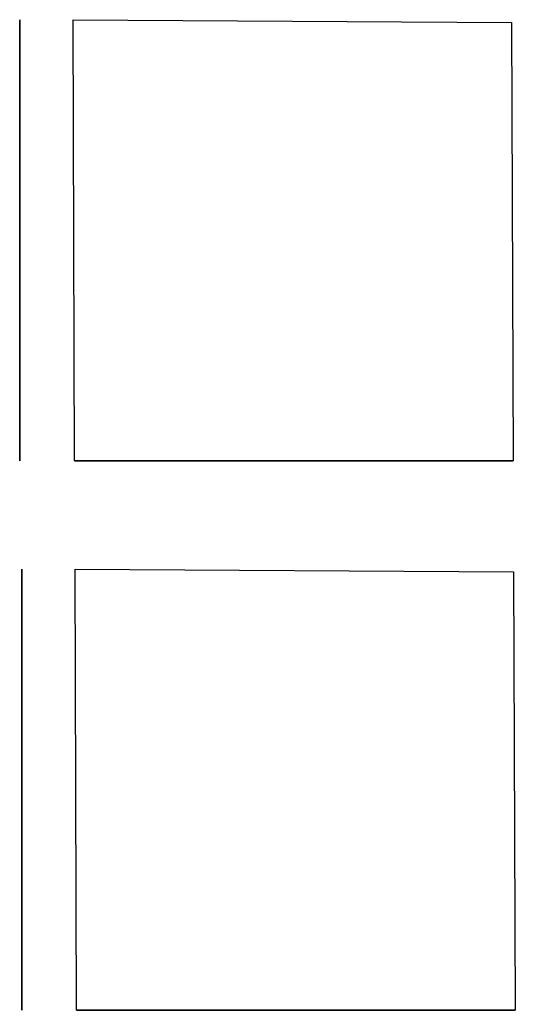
# Model space of a CAD drawing. Header units: millimetres. Extents: x 2594 to 3497, y 343 to 2151.
import ezdxf

# ---------------------------------------------------------------- set-up
doc = ezdxf.new("R2010")
doc.units = ezdxf.units.MM

msp = doc.modelspace()

# ---------------------------------------------------------------- linework, layer by layer
for p, q in [((2593.8, 1345.8), (2593.8, 1345.8, 100)), ((3393.8, 1345.8, 1000), (3393.8, 1345.8, 900)), ((2597.4, 343.1), (2597.4, 343.1, 100)), ((3397.4, 343.1, 1000), (3397.4, 343.1, 900))]:
    msp.add_line(p, q)
at = {"extrusion": (0.006075, 0.999982, 0)}
for p, q in [((3393.8, 1345.8, 1000), (3393.8, 1345.8, 950)), ((3397.4, 343.1, 1000), (3397.4, 343.1, 950))]:
    msp.add_line(p, q, dxfattribs=at)
for points in [[(3490.9, 2146.4), (3493.8, 1345.8), (2693.8, 1345.8), (2690.9, 2151.3)], [(3494.5, 1143.7), (3497.4, 343.1), (2697.4, 343.1), (2694.5, 1148.5)]]:
    msp.add_lwpolyline(points, close=True)
for points in [[(2593.8, 1345.8, 900), (2593.8, 1345.8, 100), (2593.8, 2151.2, 100), (2593.8, 2151.2, 900)], [(2593.8, 2151.2, 900), (2593.8, 1345.8, 900), (2593.8, 1345.8, 100), (2593.8, 2151.2, 100)], [(2597.4, 343.1, 900), (2597.4, 343.1, 100), (2597.4, 1148.5, 100), (2597.4, 1148.5, 900)], [(2597.4, 1148.5, 900), (2597.4, 343.1, 900), (2597.4, 343.1, 100), (2597.4, 1148.5, 100)]]:
    msp.add_polyline3d(points, close=True)
for points in [[(2693.8, 1345.8, 1000), (2693.8, 1345.8, 100), (3493.8, 1345.8, 100), (3493.8, 1345.8, 900), (2693.8, 1345.8, 900)], [(2697.4, 343.1, 1000), (2697.4, 343.1, 100), (3497.4, 343.1, 100), (3497.4, 343.1, 900), (2697.4, 343.1, 900)]]:
    msp.add_polyline3d(points)

doc.saveas('drawing.dxf')
